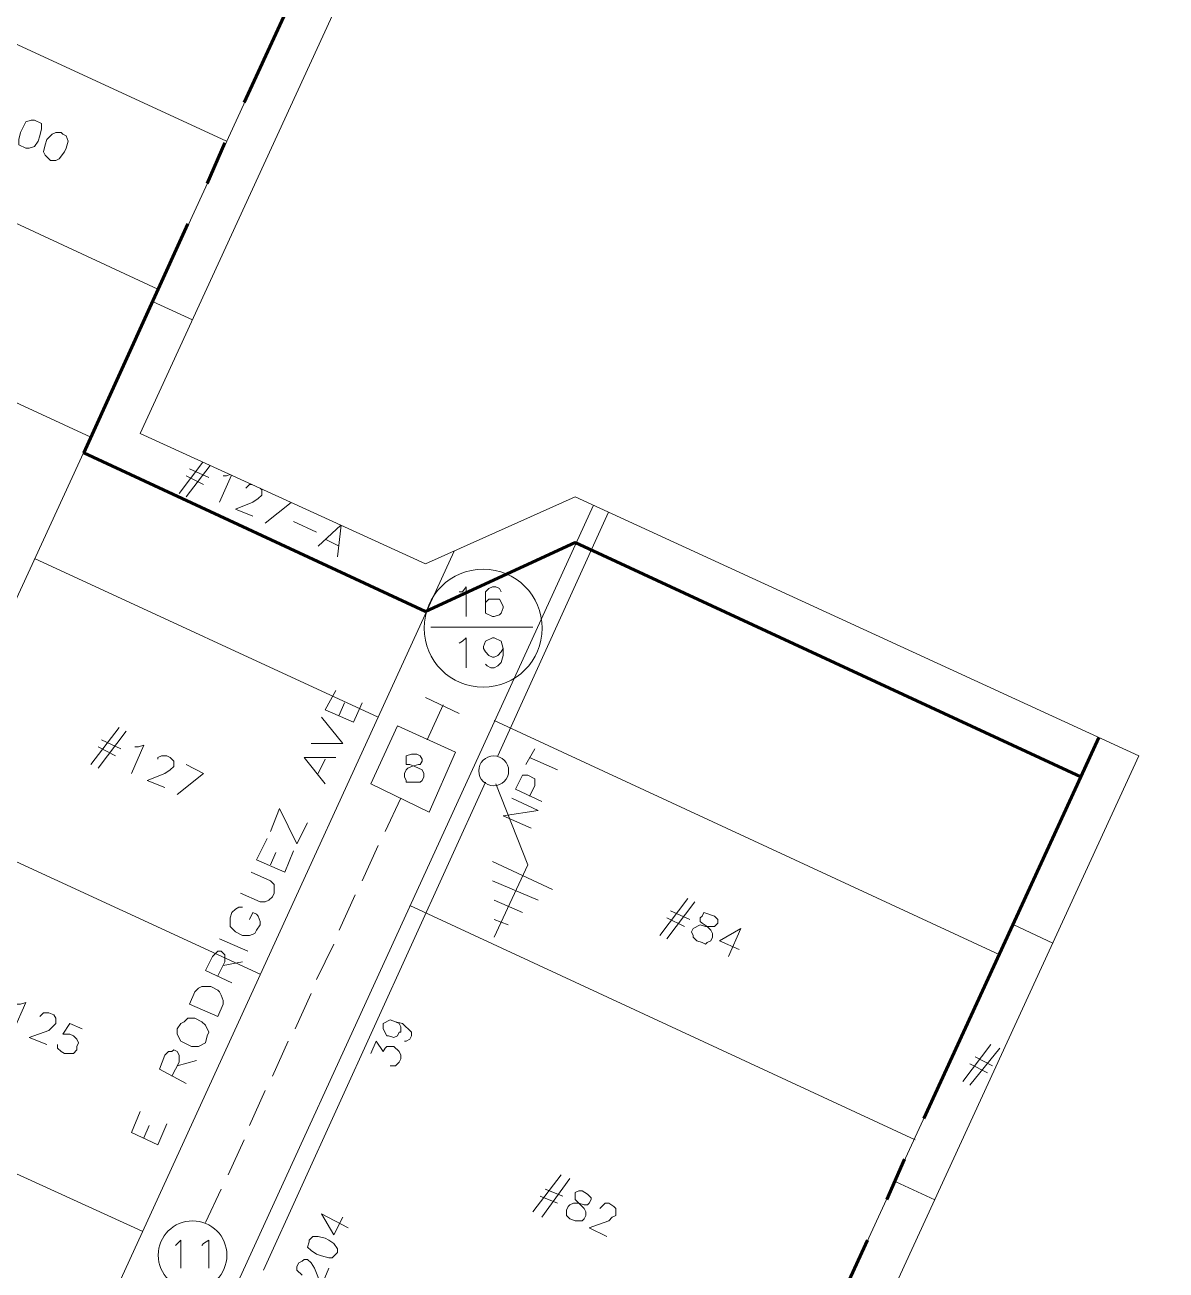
# Model space of a CAD drawing. Header units: millimetres. Extents: x 3.6 to 37.8, y 0.6 to 28.7.
# Drawn here: x 21.058 to 23.76, y 21.694 to 24.642 of the extents above; entities that cross this region are included whole.
import ezdxf

# ---------------------------------------------------------------- set-up
doc = ezdxf.new("R2010")
doc.units = ezdxf.units.MM
for name, color, linetype in [('PDF_0', 7, 'Continuous'), ('PDF_S45$BOUNDARY-NODE', 3, 'Continuous'), ('PDF_S45$NAME-ROAD', 7, 'Continuous'), ('PDF_S45$Passives-TapOffs', 7, 'Continuous'), ('PDF_S45$pole', 7, 'Continuous'), ('PDF_S45$strand', 7, 'Continuous'), ('PDF_S45$Symbols-EndOfLine', 7, 'Continuous'), ('PDF_S45$Symbols-SelfTerminating', 7, 'Continuous')]:
    doc.layers.add(name, color=color, linetype=linetype)
for name, color, linetype, true_color in [('PDF_S45$Cable-565', 23, 'Continuous', 0xdd8a6e), ('PDF_S45$LOTS', 254, 'Continuous', 0xdcdcdc), ('PDF_S45$ROAD', 8, 'Continuous', 0x808080), ('PDF_S45$SDU', 157, 'Continuous', 0x396472), ('PDF_S45$Symbols-Ground', 12, 'Continuous', 0xb80000)]:
    doc.layers.add(name, color=color, linetype=linetype, true_color=true_color)

msp = doc.modelspace()

# ---------------------------------------------------------------- linework, layer by layer
at = {"layer": 'PDF_0', "lineweight": 9}
msp.add_lwpolyline([(14.0969, 12.191), (17.8205, 20.6182), (17.8122, 20.8642), (19.1882, 23.8415), (21.3274, 28.4867), (22.1113, 28.1239), (22.2364, 27.9613), (23.1162, 27.5568), (21.3315, 23.6747), (22.007, 23.3661), (22.3615, 23.5246), (23.6958, 22.9116), (22.8202, 21.006), (23.9669, 20.4806), (24.0503, 20.0511), (24.4672, 19.8593), (24.8675, 19.6716), (24.534, 18.9252), (24.8509, 18.7793), (24.6007, 18.2164)], dxfattribs=at)
at = {"layer": 'PDF_S45$BOUNDARY-NODE', "lineweight": 60}
for points in [[(21.5776, 24.4586), (22.0237, 25.426)], [(21.49, 24.2668), (21.5317, 24.3627)], [(23.6014, 22.955), (23.5582, 22.8616), (22.3615, 23.4162), (22.007, 23.2535), (21.1981, 23.6288), (21.4441, 24.1709)], [(23.1871, 22.0526), (23.5582, 22.8616)], [(23.0995, 21.8608), (23.1412, 21.9567)], [(25.3971, 17.7368), (24.4631, 18.1663), (24.7174, 18.7293), (24.3964, 18.8752), (24.4172, 18.9127), (24.7341, 19.6216), (24.4255, 19.7634), (23.9585, 19.9802), (23.8751, 20.4097), (22.6826, 20.956), (23.0537, 21.7649)]]:
    msp.add_lwpolyline(points, dxfattribs=at)
at = {"layer": 'PDF_S45$Cable-565', "lineweight": 13}
for points in [[(21.9111, 22.7323), (21.9487, 22.8115)], [(21.8569, 22.6155), (21.8945, 22.6989)], [(21.8027, 22.4988), (21.8403, 22.5822)], [(21.7485, 22.382), (21.7902, 22.4654)], [(21.6985, 22.2653), (21.736, 22.3487)], [(21.6443, 22.1527), (21.6818, 22.2361)], [(21.5901, 22.0359), (21.6276, 22.1193)], [(21.54, 21.9192), (21.5776, 22.0026)], [(21.4858, 21.8066), (21.5233, 21.8858)]]:
    msp.add_lwpolyline(points, dxfattribs=at)
at = {"layer": 'PDF_S45$LOTS', "lineweight": 0}
for points in [[(23.0229, 27.5997), (20.41, 21.9192), (20.0431, 21.1144)], [(21.5359, 24.3669), (20.7227, 24.7422)], [(21.3732, 24.0166), (20.5643, 24.3919)], [(21.2148, 23.6663), (20.4017, 24.0416)], [(21.4552, 23.9438), (21.3607, 23.9874)], [(21.8945, 23.0033), (21.0813, 23.3786)], [(23.3664, 22.4404), (22.1697, 22.995)], [(23.6021, 22.9547), (22.2823, 20.0886)], [(21.6151, 22.3945), (20.802, 22.7698)], [(23.1663, 22.0026), (21.9695, 22.5572)], [(23.4921, 22.4683), (23.3998, 22.5113)], [(20.5226, 22.1569), (21.3357, 21.7858)], [(23.2126, 21.86), (23.1204, 21.9025)]]:
    msp.add_lwpolyline(points, dxfattribs=at)
at = {"layer": 'PDF_S45$NAME-ROAD', "lineweight": 9}
for points in [[(21.8569, 23.0367), (21.8361, 22.9908), (21.7694, 23.02), (21.7944, 23.0659)], [(21.8152, 23.0367), (21.8027, 23.0075)], [(21.761, 23.0033), (21.8111, 22.9408), (21.736, 22.9408)], [(21.7694, 22.8449), (21.7193, 22.9074), (21.7944, 22.9074)], [(21.7694, 22.9033), (21.7527, 22.8699)], [(21.7277, 22.7532), (21.7026, 22.7031), (21.6609, 22.7865), (21.6401, 22.7323)], [(21.6943, 22.6864), (21.6735, 22.6364), (21.6067, 22.6656), (21.6318, 22.7156)], [(21.6526, 22.6823), (21.6401, 22.6531)], [(21.5942, 22.6364), (21.6401, 22.6155), (21.6484, 22.6072), (21.6484, 22.5864), (21.6443, 22.578), (21.6359, 22.5697), (21.6276, 22.5655), (21.6151, 22.5655), (21.5692, 22.5864)], [(21.5901, 22.5238), (21.5984, 22.5405), (21.6067, 22.5363), (21.6109, 22.5322), (21.6151, 22.5196), (21.6151, 22.5113), (21.6067, 22.4988), (21.6026, 22.4905), (21.5901, 22.4863), (21.5734, 22.4863), (21.5567, 22.4946), (21.5442, 22.5071), (21.5442, 22.528), (21.5484, 22.5405), (21.5567, 22.5488), (21.565, 22.553), (21.5734, 22.553)], [(21.5859, 22.4488), (21.5192, 22.4779)], [(21.5484, 22.3737), (21.4858, 22.4029), (21.5025, 22.4362), (21.515, 22.4488), (21.5233, 22.4488), (21.5317, 22.4404), (21.5317, 22.4237), (21.515, 22.3904)], [(21.5734, 22.4237), (21.5275, 22.4154)], [(21.4399, 22.136), (21.3774, 22.1694), (21.3899, 22.2027), (21.3982, 22.2111), (21.4066, 22.2111), (21.4108, 22.2152), (21.4191, 22.2111), (21.4233, 22.2027), (21.4233, 22.1861), (21.4066, 22.1527)], [(21.465, 22.1902), (21.4191, 22.1777)], [(21.3941, 22.0401), (21.3732, 21.9901), (21.3107, 22.0193), (21.3315, 22.0693)], [(21.3524, 22.0359), (21.3399, 22.0068)]]:
    msp.add_lwpolyline(points, dxfattribs=at)
for points in [[(21.4483, 22.3237), (21.4608, 22.3528), (21.4691, 22.3612), (21.4775, 22.3654), (21.4983, 22.3654), (21.515, 22.357), (21.5192, 22.3528), (21.5233, 22.3445), (21.5275, 22.332), (21.5275, 22.3237), (21.515, 22.2945)], [(21.4191, 22.2653), (21.4274, 22.2778), (21.4358, 22.282), (21.4441, 22.2903), (21.4608, 22.2903), (21.4775, 22.282), (21.4858, 22.2736), (21.4942, 22.2569), (21.49, 22.2486), (21.4858, 22.2319), (21.4691, 22.2236), (21.4525, 22.2236), (21.4274, 22.2361), (21.4191, 22.2528)]]:
    msp.add_lwpolyline(points, close=True, dxfattribs=at)
at = {"layer": 'PDF_S45$Passives-TapOffs', "lineweight": 9}
for points in [[(22.0154, 22.7782), (21.8778, 22.8449), (21.9403, 22.9825), (22.0779, 22.9199)], [(21.9737, 22.9158), (21.9862, 22.9158), (21.9945, 22.9116), (21.9987, 22.9033), (21.9987, 22.8991), (21.9945, 22.8908), (21.9904, 22.8908), (21.9737, 22.8866), (21.9653, 22.8824), (21.9612, 22.8782), (21.957, 22.8699), (21.957, 22.8616), (21.9612, 22.8532), (21.9612, 22.8491), (21.9945, 22.8491), (21.9987, 22.8532), (22.0029, 22.8616), (22.0029, 22.8699), (21.9987, 22.8782), (21.982, 22.8866), (21.9695, 22.8908), (21.9612, 22.8908), (21.9612, 22.9116)]]:
    msp.add_lwpolyline(points, close=True, dxfattribs=at)
for points in [[(21.4149, 21.7524), (21.4274, 21.7649), (21.4274, 21.6982)], [(21.4775, 21.7524), (21.4816, 21.7566), (21.4942, 21.7649), (21.4942, 21.6982)]]:
    msp.add_lwpolyline(points, dxfattribs=at)
msp.add_circle((21.4553, 21.7292), 0.0813, dxfattribs=at)
at = {"layer": 'PDF_S45$pole', "lineweight": 0}
for points in [[(22.2656, 22.9283), (22.2447, 22.8908)], [(22.3198, 22.8782), (22.2531, 22.9074)], [(22.2823, 22.8032), (22.2197, 22.8324), (22.2364, 22.8657), (22.2489, 22.8657), (22.2656, 22.8574), (22.2656, 22.8407), (22.2531, 22.8157)], [(22.2572, 22.7406), (22.1905, 22.7698), (22.2739, 22.7823), (22.2114, 22.8115)], [(21.8111, 21.8191), (21.7902, 21.7774), (21.761, 21.8274), (21.8236, 21.7941)], [(21.7152, 21.6815), (21.7026, 21.694), (21.7026, 21.7024), (21.7068, 21.7107), (21.7152, 21.7149), (21.7193, 21.719), (21.7277, 21.719), (21.736, 21.7107), (21.7443, 21.6982), (21.761, 21.6565), (21.7777, 21.6982)]]:
    msp.add_lwpolyline(points, dxfattribs=at)
msp.add_lwpolyline([(21.7318, 21.7607), (21.7318, 21.7649), (21.7402, 21.7732), (21.7527, 21.7732), (21.7694, 21.7691), (21.7777, 21.7649), (21.7902, 21.7566), (21.7986, 21.7441), (21.7986, 21.7357), (21.786, 21.7232), (21.7777, 21.7232), (21.761, 21.7274), (21.7485, 21.7315), (21.736, 21.7399), (21.7277, 21.7482)], close=True, dxfattribs=at)
msp.add_circle((22.1684, 22.8759), 0.0354, dxfattribs=at)
at = {"layer": 'PDF_S45$ROAD', "lineweight": 0}
for points in [[(22.405, 23.5046), (21.1064, 20.6682)], [(20.8729, 20.7725), (22.0748, 23.3964)]]:
    msp.add_lwpolyline(points, dxfattribs=at)
at = {"layer": 'PDF_S45$SDU', "lineweight": 0}
for points in [[(21.0813, 24.4169), (21.098, 24.4086), (21.098, 24.3961), (21.0939, 24.3794), (21.0897, 24.3669), (21.0813, 24.3544), (21.0688, 24.3502), (21.0605, 24.3502), (21.0438, 24.3585), (21.0438, 24.371), (21.048, 24.3877), (21.0605, 24.4127), (21.073, 24.4169)], [(21.1439, 24.3877), (21.1481, 24.3836), (21.1564, 24.3794), (21.1606, 24.3669), (21.1564, 24.3502), (21.1522, 24.3419), (21.1397, 24.3252), (21.1314, 24.321), (21.1189, 24.321), (21.1064, 24.3335), (21.1022, 24.3419), (21.1064, 24.3585), (21.1105, 24.371), (21.123, 24.3836), (21.1314, 24.3877)], [(22.6659, 22.5405), (22.6909, 22.5322), (22.6992, 22.5238), (22.6992, 22.5155), (22.6909, 22.5071), (22.67, 22.5071), (22.6575, 22.5113), (22.6409, 22.503), (22.6367, 22.4946), (22.6409, 22.4863), (22.6409, 22.4821), (22.6492, 22.4738), (22.6617, 22.4696), (22.67, 22.4654), (22.6742, 22.4696), (22.6826, 22.4738), (22.6867, 22.4821), (22.6867, 22.4905), (22.6826, 22.4988), (22.6742, 22.5071), (22.6617, 22.5155), (22.6575, 22.5196), (22.6575, 22.528), (22.6617, 22.5322)], [(22.3782, 21.8817), (22.3907, 21.8733), (22.399, 21.865), (22.399, 21.8608), (22.3948, 21.8525), (22.3907, 21.8483), (22.3823, 21.8483), (22.3698, 21.8525), (22.3573, 21.8525), (22.349, 21.8483), (22.3448, 21.8441), (22.3406, 21.8358), (22.3406, 21.8233), (22.349, 21.8149), (22.3615, 21.8108), (22.3782, 21.8108), (22.3823, 21.8149), (22.3865, 21.8233), (22.3865, 21.8316), (22.3823, 21.84), (22.3615, 21.8608), (22.3615, 21.8775), (22.3698, 21.8817)]]:
    msp.add_lwpolyline(points, close=True, dxfattribs=at)
for points in [[(21.4233, 23.5329), (21.4797, 23.607)], [(21.4399, 23.5246), (21.4968, 23.5992)], [(21.4942, 23.5704), (21.4483, 23.5913)], [(21.4816, 23.5538), (21.4399, 23.5746)], [(21.5472, 23.5762), (21.5192, 23.5121)], [(21.5275, 23.5746), (21.5359, 23.5746), (21.5444, 23.5775)], [(21.6156, 23.5449), (21.6193, 23.5413), (21.6193, 23.5287), (21.6109, 23.5204), (21.5984, 23.5121), (21.5567, 23.4954), (21.5984, 23.4787)], [(21.5817, 23.5454), (21.5901, 23.5538), (21.5963, 23.5538)], [(21.6892, 23.5113), (21.6276, 23.462)], [(21.7485, 23.4412), (21.6943, 23.4662)], [(21.7527, 23.4078), (21.8067, 23.4576)], [(21.8069, 23.4576), (21.7986, 23.3828)], [(21.8027, 23.4078), (21.7694, 23.4245)], [(21.2148, 22.8908), (21.2815, 22.9783)], [(21.2315, 22.8824), (21.2982, 22.97)], [(21.2857, 22.9283), (21.2398, 22.9491)], [(21.2732, 22.9116), (21.2315, 22.9325)], [(21.319, 22.9325), (21.3274, 22.9325), (21.3399, 22.9366), (21.3107, 22.8699)], [(21.3732, 22.9033), (21.3732, 22.9074), (21.3816, 22.9116), (21.3941, 22.9116), (21.4024, 22.9074), (21.4108, 22.8991), (21.4108, 22.8866), (21.4024, 22.8782), (21.3899, 22.8699), (21.3482, 22.8532), (21.3899, 22.8365)], [(21.4399, 22.8908), (21.4816, 22.8699), (21.4191, 22.8199)], [(22.5616, 22.4863), (22.6283, 22.5738)], [(22.5783, 22.4779), (22.645, 22.5655)], [(22.62, 22.5071), (22.5783, 22.528)], [(22.6325, 22.5238), (22.5867, 22.5447)], [(22.7493, 22.4529), (22.7034, 22.4738), (22.7534, 22.503), (22.7243, 22.4362)], [(21.0396, 22.3237), (21.048, 22.3237), (21.0605, 22.3278), (21.0313, 22.2611)], [(21.0939, 22.2945), (21.1022, 22.3028), (21.1147, 22.3028), (21.1272, 22.2986), (21.1314, 22.2903), (21.1314, 22.2778), (21.1147, 22.2611), (21.0688, 22.2444), (21.1105, 22.2278)], [(21.1356, 22.2278), (21.1356, 22.2194), (21.1439, 22.2111), (21.1522, 22.2069), (21.1731, 22.2069), (21.1814, 22.2152), (21.1814, 22.2236), (21.1856, 22.2319), (21.1814, 22.2403), (21.1731, 22.2486), (21.1647, 22.2528), (21.1481, 22.2528), (21.1647, 22.2778), (21.1939, 22.2653)], [(23.2788, 22.1402), (23.3456, 22.2278)], [(23.2955, 22.1318), (23.3664, 22.2194)], [(23.3372, 22.161), (23.2955, 22.1819)], [(23.3497, 22.1777), (23.308, 22.1986)], [(22.2614, 21.8316), (22.3281, 21.9192)], [(22.2823, 21.8191), (22.349, 21.9108)], [(22.3323, 21.8691), (22.2906, 21.8858)], [(22.3198, 21.8525), (22.2781, 21.8691)], [(22.4199, 21.84), (22.4324, 21.8525), (22.4407, 21.8525), (22.4532, 21.8441), (22.4574, 21.84), (22.4574, 21.8233), (22.449, 21.8191), (22.4407, 21.8108), (22.3948, 21.7941), (22.4365, 21.7732)]]:
    msp.add_lwpolyline(points, dxfattribs=at)
at = {"layer": 'PDF_S45$strand', "color": 254, "lineweight": 0, "true_color": 0xdcdcdc}
for points in [[(22.4402, 23.4884), (22.178, 22.9116)], [(22.1488, 22.8491), (21.6234, 21.694)]]:
    msp.add_lwpolyline(points, dxfattribs=at)
at = {"layer": 'PDF_S45$strand', "lineweight": 0}
msp.add_lwpolyline([(21.9445, 22.2778), (21.9487, 22.2695), (21.9487, 22.2569), (21.9445, 22.2569), (21.9403, 22.2486), (21.932, 22.2444), (21.9195, 22.2486), (21.9153, 22.2486), (21.907, 22.2653), (21.907, 22.2778), (21.9236, 22.2861), (21.9362, 22.282)], close=True, dxfattribs=at)
for points in [[(21.9362, 22.282), (21.9528, 22.2778), (21.9737, 22.2569), (21.9737, 22.2486), (21.9695, 22.2403), (21.9612, 22.2361), (21.957, 22.2361)], [(21.8778, 22.2069), (21.8903, 22.2361), (21.907, 22.2111), (21.9111, 22.2194), (21.9153, 22.2236), (21.932, 22.2236), (21.9445, 22.2111), (21.9487, 22.2027), (21.9487, 22.1944), (21.9445, 22.1861), (21.9362, 22.1777), (21.9236, 22.1777)]]:
    msp.add_lwpolyline(points, dxfattribs=at)
at = {"layer": 'PDF_S45$Symbols-EndOfLine', "lineweight": 9}
for points in [[(22.0863, 23.2994), (22.0946, 23.2994), (22.103, 23.3119), (22.103, 23.241)], [(22.1488, 23.2744), (22.1488, 23.2494), (22.1655, 23.241), (22.1697, 23.241), (22.1822, 23.2452), (22.1863, 23.2494), (22.1905, 23.2619), (22.1905, 23.266), (22.1822, 23.2827), (22.1572, 23.2827), (22.1488, 23.2744), (22.1488, 23.2994), (22.1572, 23.3077), (22.1655, 23.3119), (22.1738, 23.3119), (22.1822, 23.3077), (22.1863, 23.2994)], [(22.0863, 23.1785), (22.0946, 23.1826), (22.103, 23.191), (22.103, 23.1201)], [(22.1905, 23.166), (22.1905, 23.1493), (22.1863, 23.1326), (22.178, 23.1243), (22.1697, 23.1201), (22.1613, 23.1201), (22.153, 23.1243), (22.1488, 23.1284)]]:
    msp.add_lwpolyline(points, dxfattribs=at)
at = {"layer": 'PDF_S45$Symbols-EndOfLine', "color": 15, "lineweight": 0, "true_color": 0x954a4a}
msp.add_lwpolyline([(22.2614, 23.216), (22.0196, 23.216)], dxfattribs=at)
at = {"layer": 'PDF_S45$Symbols-EndOfLine', "lineweight": 9}
msp.add_lwpolyline([(22.1863, 23.1576), (22.178, 23.1493), (22.1697, 23.1451), (22.1655, 23.1451), (22.1572, 23.1493), (22.1488, 23.1576), (22.1446, 23.166), (22.1446, 23.1701), (22.1488, 23.1826), (22.1655, 23.191), (22.1697, 23.191), (22.1863, 23.1826), (22.1905, 23.166)], close=True, dxfattribs=at)
at = {"layer": 'PDF_S45$Symbols-EndOfLine', "color": 15, "lineweight": 0, "true_color": 0x954a4a}
msp.add_circle((22.1434, 23.2137), 0.1397, dxfattribs=at)
at = {"layer": 'PDF_S45$Symbols-Ground', "lineweight": 0}
for points in [[(22.1697, 22.4821), (22.2489, 22.6531), (22.1738, 22.8449)], [(22.1655, 22.6614), (22.3073, 22.5947)], [(22.1655, 22.6155), (22.2739, 22.5697)], [(22.1697, 22.5697), (22.2364, 22.5405)], [(22.1697, 22.5238), (22.203, 22.5113)]]:
    msp.add_lwpolyline(points, dxfattribs=at)
at = {"layer": 'PDF_S45$Symbols-SelfTerminating', "lineweight": 9}
for points in [[(22.0863, 23.0117), (22.007, 23.0492)], [(22.0487, 23.0325), (22.0112, 22.9491)]]:
    msp.add_lwpolyline(points, dxfattribs=at)

doc.saveas('drawing.dxf')
